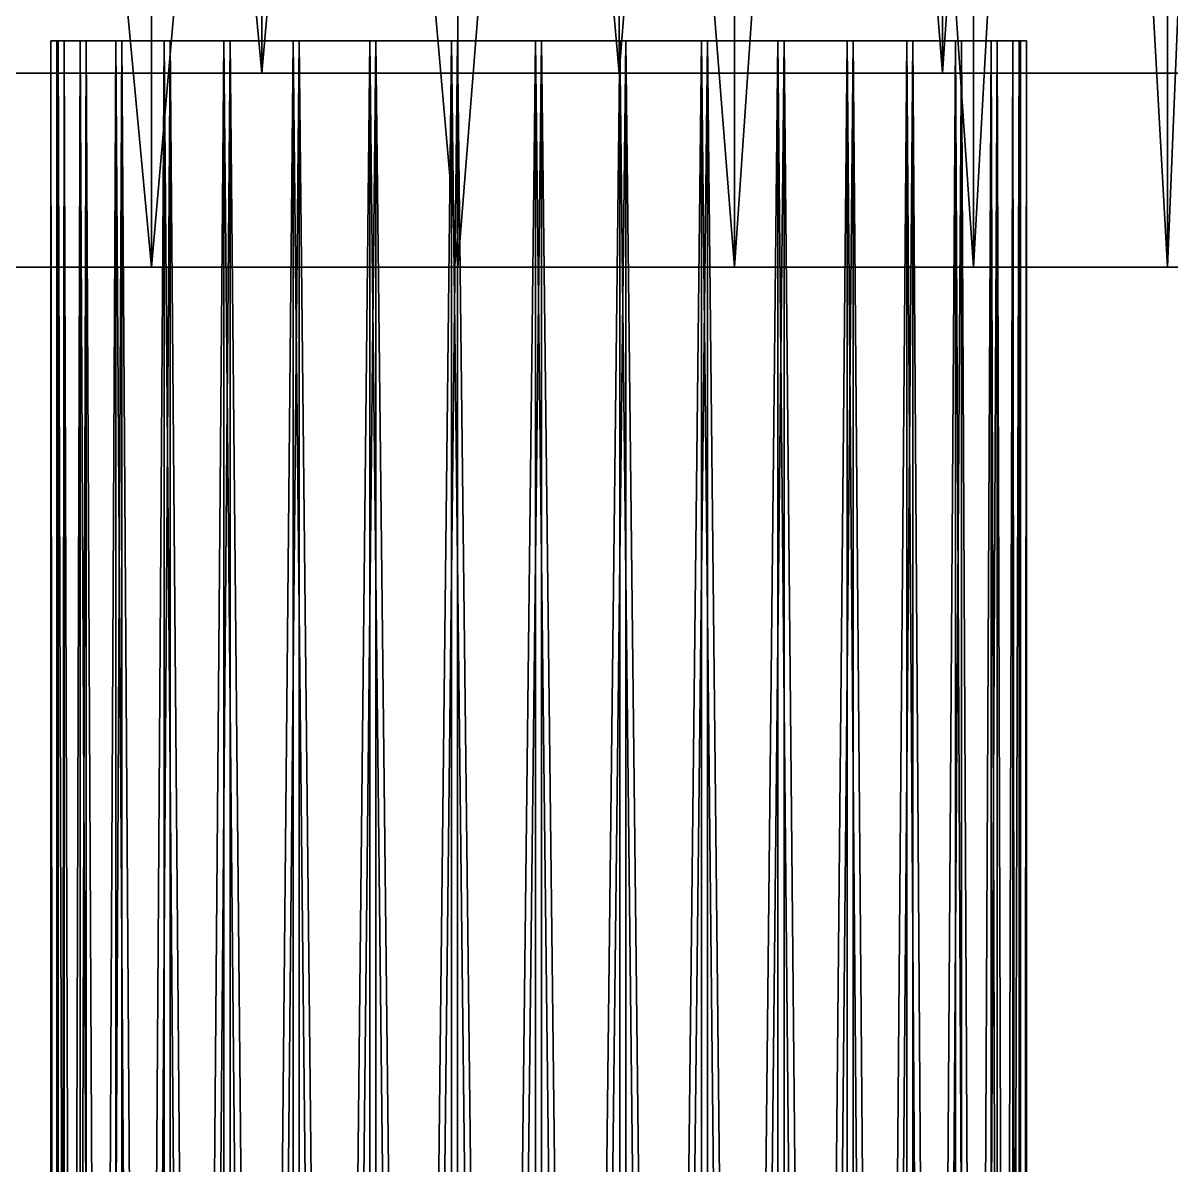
# Model space of a CAD drawing. Header units: metres. Extents: x -4.87 to 4.87, y -6.04 to 1.46.
# Drawn here: x 1.5655 to 1.9207, y -1.5978 to -1.2445 of the extents above; entities that cross this region are included whole.
import ezdxf

# ---------------------------------------------------------------- set-up
doc = ezdxf.new("R2010")
doc.units = ezdxf.units.M

msp = doc.modelspace()

# ---------------------------------------------------------------- linework, layer by layer
at = {"layer": 'Cylinder 1'}
for points in [[(1.63941, -1.26, 0.04222), (1.52155, 0, 0.01064), (1.52155, -1.26, 0.01064)], [(1.63941, -1.26, 0.04222), (1.63941, 0, 0.04222), (1.52155, 0, 0.01064)], [(1.52155, -1.26, 1.38937), (1.63941, 0, 1.35778), (1.63941, -1.26, 1.35778)], [(1.52155, -1.26, 1.38937), (1.52155, 0, 1.38937), (1.63941, 0, 1.35778)], [(1.75, -1.26, 0.09378), (1.63941, 0, 0.04222), (1.63941, -1.26, 0.04222)], [(1.75, -1.26, 0.09378), (1.75, 0, 0.09378), (1.63941, 0, 0.04222)], [(1.63941, -1.26, 1.35778), (1.75, 0, 1.30622), (1.75, -1.26, 1.30622)], [(1.63941, -1.26, 1.35778), (1.63941, 0, 1.35778), (1.75, 0, 1.30622)], [(1.84995, -1.26, 0.16377), (1.75, 0, 0.09378), (1.75, -1.26, 0.09378)], [(1.84995, -1.26, 0.16377), (1.84995, 0, 0.16377), (1.75, 0, 0.09378)], [(1.75, -1.26, 1.30622), (1.84995, 0, 1.23623), (1.84995, -1.26, 1.23623)], [(1.75, -1.26, 1.30622), (1.75, 0, 1.30622), (1.84995, 0, 1.23623)], [(1.93623, -1.26, 0.25005), (1.84995, 0, 0.16377), (1.84995, -1.26, 0.16377)], [(1.93623, -1.26, 0.25005), (1.93623, 0, 0.25005), (1.84995, 0, 0.16377)], [(1.84995, -1.26, 1.23623), (1.93623, 0, 1.14995), (1.93623, -1.26, 1.14995)], [(1.84995, -1.26, 1.23623), (1.84995, 0, 1.23623), (1.93623, 0, 1.14995)], [(1.4, -1.26, 0.7), (1.63941, -1.26, 0.04222), (1.52155, -1.26, 0.01064)], [(1.4, -1.26, 0.7), (1.63941, -1.26, 0.04222), (1.4, -1.26, 0.7)], [(1.4, -1.26, 0.7), (1.75, -1.26, 0.09378), (1.63941, -1.26, 0.04222)], [(1.4, -1.26, 0.7), (1.75, -1.26, 0.09378), (1.4, -1.26, 0.7)], [(1.4, -1.26, 0.7), (1.84995, -1.26, 0.16377), (1.75, -1.26, 0.09378)], [(1.4, -1.26, 0.7), (1.84995, -1.26, 0.16377), (1.4, -1.26, 0.7)], [(1.4, -1.26, 0.7), (1.93623, -1.26, 0.25005), (1.84995, -1.26, 0.16377)], [(1.4, -1.26, 0.7), (1.93623, -1.26, 0.25005), (1.4, -1.26, 0.7)], [(1.4, -1.26, 0.7), (2.00622, -1.26, 0.35), (1.93623, -1.26, 0.25005)], [(1.4, -1.26, 0.7), (2.00622, -1.26, 0.35), (1.4, -1.26, 0.7)], [(1.4, -1.26, 0.7), (2.05778, -1.26, 0.46059), (2.00622, -1.26, 0.35)], [(1.4, -1.26, 0.7), (2.05778, -1.26, 0.46059), (1.4, -1.26, 0.7)], [(1.4, -1.26, 0.7), (2.08936, -1.26, 0.57845), (2.05778, -1.26, 0.46059)], [(1.4, -1.26, 0.7), (2.08936, -1.26, 0.57845), (1.4, -1.26, 0.7)], [(1.4, -1.26, 0.7), (2.1, -1.26, 0.7), (2.08936, -1.26, 0.57845)], [(1.4, -1.26, 0.7), (2.1, -1.26, 0.7), (1.4, -1.26, 0.7)], [(1.4, -1.26, 0.7), (2.08936, -1.26, 0.82155), (2.1, -1.26, 0.7)], [(1.4, -1.26, 0.7), (2.08936, -1.26, 0.82155), (1.4, -1.26, 0.7)], [(1.4, -1.26, 0.7), (2.05778, -1.26, 0.93941), (2.08936, -1.26, 0.82155)], [(1.4, -1.26, 0.7), (2.05778, -1.26, 0.93941), (1.4, -1.26, 0.7)], [(1.4, -1.26, 0.7), (2.00622, -1.26, 1.05), (2.05778, -1.26, 0.93941)], [(1.4, -1.26, 0.7), (2.00622, -1.26, 1.05), (1.4, -1.26, 0.7)], [(1.4, -1.26, 0.7), (1.93623, -1.26, 1.14995), (2.00622, -1.26, 1.05)], [(1.4, -1.26, 0.7), (1.93623, -1.26, 1.14995), (1.4, -1.26, 0.7)], [(1.4, -1.26, 0.7), (1.84995, -1.26, 1.23623), (1.93623, -1.26, 1.14995)], [(1.4, -1.26, 0.7), (1.84995, -1.26, 1.23623), (1.4, -1.26, 0.7)], [(1.4, -1.26, 0.7), (1.75, -1.26, 1.30622), (1.84995, -1.26, 1.23623)], [(1.4, -1.26, 0.7), (1.75, -1.26, 1.30622), (1.4, -1.26, 0.7)], [(1.4, -1.26, 0.7), (1.63941, -1.26, 1.35778), (1.75, -1.26, 1.30622)], [(1.4, -1.26, 0.7), (1.63941, -1.26, 1.35778), (1.4, -1.26, 0.7)], [(1.4, -1.26, 0.7), (1.52155, -1.26, 1.38937), (1.63941, -1.26, 1.35778)], [(1.63941, -1.26, 0.04222), (1.52155, -1.26, 0.01064), (1.52155, -1.26, 0.01064)], [(1.63941, -1.26, 0.04222), (1.63941, -1.26, 0.04222), (1.52155, -1.26, 0.01064)], [(1.52155, -1.26, 1.38937), (1.63941, -1.26, 1.35778), (1.63941, -1.26, 1.35778)], [(1.52155, -1.26, 1.38937), (1.52155, -1.26, 1.38937), (1.63941, -1.26, 1.35778)], [(1.75, -1.26, 0.09378), (1.63941, -1.26, 0.04222), (1.63941, -1.26, 0.04222)], [(1.75, -1.26, 0.09378), (1.75, -1.26, 0.09378), (1.63941, -1.26, 0.04222)], [(1.63941, -1.26, 1.35778), (1.75, -1.26, 1.30622), (1.75, -1.26, 1.30622)], [(1.63941, -1.26, 1.35778), (1.63941, -1.26, 1.35778), (1.75, -1.26, 1.30622)], [(1.84995, -1.26, 0.16377), (1.75, -1.26, 0.09378), (1.75, -1.26, 0.09378)], [(1.84995, -1.26, 0.16377), (1.84995, -1.26, 0.16377), (1.75, -1.26, 0.09378)], [(1.75, -1.26, 1.30622), (1.84995, -1.26, 1.23623), (1.84995, -1.26, 1.23623)], [(1.75, -1.26, 1.30622), (1.75, -1.26, 1.30622), (1.84995, -1.26, 1.23623)], [(1.93623, -1.26, 0.25005), (1.84995, -1.26, 0.16377), (1.84995, -1.26, 0.16377)], [(1.93623, -1.26, 0.25005), (1.93623, -1.26, 0.25005), (1.84995, -1.26, 0.16377)], [(1.84995, -1.26, 1.23623), (1.93623, -1.26, 1.14995), (1.93623, -1.26, 1.14995)], [(1.84995, -1.26, 1.23623), (1.84995, -1.26, 1.23623), (1.93623, -1.26, 1.14995)]]:
    msp.add_3dface(points, dxfattribs=at)
at = {"layer": 'Cylinder 13'}
for points in [[(1.57409, -3.5, 0.8876), (1.57637, -1.25, 0.91364), (1.57637, -3.5, 0.91364)], [(1.57409, -3.5, 0.8876), (1.57409, -1.25, 0.8876), (1.57637, -1.25, 0.91364)], [(1.57409, -1.25, 0.8876), (1.57637, -1.25, 0.91364), (1.57637, -1.25, 0.91364)], [(1.57409, -1.25, 0.8876), (1.57409, -1.25, 0.8876), (1.57637, -1.25, 0.91364)], [(1.57409, -1.25, 0.8876), (1.72409, -1.25, 0.8876), (1.57637, -1.25, 0.91364)], [(1.57409, -1.25, 0.8876), (1.72409, -1.25, 0.8876), (1.72409, -1.25, 0.8876)], [(1.57637, -3.5, 0.86155), (1.57409, -1.25, 0.8876), (1.57409, -3.5, 0.8876)], [(1.57637, -3.5, 0.86155), (1.57637, -1.25, 0.86155), (1.57409, -1.25, 0.8876)], [(1.57637, -1.25, 0.86155), (1.57409, -1.25, 0.8876), (1.57409, -1.25, 0.8876)], [(1.57637, -1.25, 0.86155), (1.57637, -1.25, 0.86155), (1.57409, -1.25, 0.8876)], [(1.57637, -1.25, 0.86155), (1.72409, -1.25, 0.8876), (1.57409, -1.25, 0.8876)], [(1.57637, -3.5, 0.91364), (1.58313, -1.25, 0.9389), (1.58313, -3.5, 0.9389)], [(1.57637, -3.5, 0.91364), (1.57637, -1.25, 0.91364), (1.58313, -1.25, 0.9389)], [(1.57637, -1.25, 0.91364), (1.58313, -1.25, 0.9389), (1.58313, -1.25, 0.9389)], [(1.57637, -1.25, 0.91364), (1.57637, -1.25, 0.91364), (1.58313, -1.25, 0.9389)], [(1.57637, -1.25, 0.91364), (1.72409, -1.25, 0.8876), (1.58313, -1.25, 0.9389)], [(1.57637, -1.25, 0.91364), (1.72409, -1.25, 0.8876), (1.72409, -1.25, 0.8876)], [(1.57637, -1.25, 0.86155), (1.72409, -1.25, 0.8876), (1.72409, -1.25, 0.8876)], [(1.58313, -3.5, 0.83629), (1.57637, -1.25, 0.86155), (1.57637, -3.5, 0.86155)], [(1.58313, -3.5, 0.83629), (1.58313, -1.25, 0.83629), (1.57637, -1.25, 0.86155)], [(1.58313, -1.25, 0.83629), (1.57637, -1.25, 0.86155), (1.57637, -1.25, 0.86155)], [(1.58313, -1.25, 0.83629), (1.58313, -1.25, 0.83629), (1.57637, -1.25, 0.86155)], [(1.58313, -1.25, 0.83629), (1.72409, -1.25, 0.8876), (1.57637, -1.25, 0.86155)], [(1.58313, -3.5, 0.9389), (1.59418, -1.25, 0.9626), (1.59418, -3.5, 0.9626)], [(1.58313, -3.5, 0.9389), (1.58313, -1.25, 0.9389), (1.59418, -1.25, 0.9626)], [(1.58313, -1.25, 0.9389), (1.59418, -1.25, 0.9626), (1.59418, -1.25, 0.9626)], [(1.58313, -1.25, 0.9389), (1.58313, -1.25, 0.9389), (1.59418, -1.25, 0.9626)], [(1.58313, -1.25, 0.9389), (1.72409, -1.25, 0.8876), (1.59418, -1.25, 0.9626)], [(1.58313, -1.25, 0.9389), (1.72409, -1.25, 0.8876), (1.72409, -1.25, 0.8876)], [(1.58313, -1.25, 0.83629), (1.72409, -1.25, 0.8876), (1.72409, -1.25, 0.8876)], [(1.59418, -3.5, 0.8126), (1.58313, -1.25, 0.83629), (1.58313, -3.5, 0.83629)], [(1.59418, -3.5, 0.8126), (1.59418, -1.25, 0.8126), (1.58313, -1.25, 0.83629)], [(1.59418, -1.25, 0.8126), (1.58313, -1.25, 0.83629), (1.58313, -1.25, 0.83629)], [(1.59418, -1.25, 0.8126), (1.59418, -1.25, 0.8126), (1.58313, -1.25, 0.83629)], [(1.59418, -1.25, 0.8126), (1.72409, -1.25, 0.8876), (1.58313, -1.25, 0.83629)], [(1.59418, -3.5, 0.9626), (1.60918, -1.25, 0.98401), (1.60918, -3.5, 0.98401)], [(1.59418, -3.5, 0.9626), (1.59418, -1.25, 0.9626), (1.60918, -1.25, 0.98401)], [(1.59418, -1.25, 0.9626), (1.60918, -1.25, 0.98401), (1.60918, -1.25, 0.98401)], [(1.59418, -1.25, 0.9626), (1.59418, -1.25, 0.9626), (1.60918, -1.25, 0.98401)], [(1.59418, -1.25, 0.9626), (1.72409, -1.25, 0.8876), (1.60918, -1.25, 0.98401)], [(1.59418, -1.25, 0.9626), (1.72409, -1.25, 0.8876), (1.72409, -1.25, 0.8876)], [(1.59418, -1.25, 0.8126), (1.72409, -1.25, 0.8876), (1.72409, -1.25, 0.8876)], [(1.60918, -3.5, 0.79118), (1.59418, -1.25, 0.8126), (1.59418, -3.5, 0.8126)], [(1.60918, -3.5, 0.79118), (1.60918, -1.25, 0.79118), (1.59418, -1.25, 0.8126)], [(1.60918, -1.25, 0.79118), (1.59418, -1.25, 0.8126), (1.59418, -1.25, 0.8126)], [(1.60918, -1.25, 0.79118), (1.60918, -1.25, 0.79118), (1.59418, -1.25, 0.8126)], [(1.60918, -1.25, 0.79118), (1.72409, -1.25, 0.8876), (1.59418, -1.25, 0.8126)], [(1.60918, -3.5, 0.98401), (1.62767, -1.25, 1.0025), (1.62767, -3.5, 1.0025)], [(1.60918, -3.5, 0.98401), (1.60918, -1.25, 0.98401), (1.62767, -1.25, 1.0025)], [(1.60918, -1.25, 0.98401), (1.62767, -1.25, 1.0025), (1.62767, -1.25, 1.0025)], [(1.60918, -1.25, 0.98401), (1.60918, -1.25, 0.98401), (1.62767, -1.25, 1.0025)], [(1.60918, -1.25, 0.98401), (1.72409, -1.25, 0.8876), (1.62767, -1.25, 1.0025)], [(1.60918, -1.25, 0.98401), (1.72409, -1.25, 0.8876), (1.72409, -1.25, 0.8876)], [(1.60918, -1.25, 0.79118), (1.72409, -1.25, 0.8876), (1.72409, -1.25, 0.8876)], [(1.62767, -3.5, 0.77269), (1.60918, -1.25, 0.79118), (1.60918, -3.5, 0.79118)], [(1.62767, -3.5, 0.77269), (1.62767, -1.25, 0.77269), (1.60918, -1.25, 0.79118)], [(1.62767, -1.25, 0.77269), (1.60918, -1.25, 0.79118), (1.60918, -1.25, 0.79118)], [(1.62767, -1.25, 0.77269), (1.62767, -1.25, 0.77269), (1.60918, -1.25, 0.79118)], [(1.62767, -1.25, 0.77269), (1.72409, -1.25, 0.8876), (1.60918, -1.25, 0.79118)], [(1.62767, -3.5, 1.0025), (1.64909, -1.25, 1.0175), (1.64909, -3.5, 1.0175)], [(1.62767, -3.5, 1.0025), (1.62767, -1.25, 1.0025), (1.64909, -1.25, 1.0175)], [(1.62767, -1.25, 1.0025), (1.64909, -1.25, 1.0175), (1.64909, -1.25, 1.0175)], [(1.62767, -1.25, 1.0025), (1.62767, -1.25, 1.0025), (1.64909, -1.25, 1.0175)], [(1.62767, -1.25, 1.0025), (1.72409, -1.25, 0.8876), (1.64909, -1.25, 1.0175)], [(1.62767, -1.25, 1.0025), (1.72409, -1.25, 0.8876), (1.72409, -1.25, 0.8876)], [(1.62767, -1.25, 0.77269), (1.72409, -1.25, 0.8876), (1.72409, -1.25, 0.8876)], [(1.64909, -3.5, 0.75769), (1.62767, -1.25, 0.77269), (1.62767, -3.5, 0.77269)], [(1.64909, -3.5, 0.75769), (1.64909, -1.25, 0.75769), (1.62767, -1.25, 0.77269)], [(1.64909, -1.25, 0.75769), (1.62767, -1.25, 0.77269), (1.62767, -1.25, 0.77269)], [(1.64909, -1.25, 0.75769), (1.64909, -1.25, 0.75769), (1.62767, -1.25, 0.77269)], [(1.64909, -1.25, 0.75769), (1.72409, -1.25, 0.8876), (1.62767, -1.25, 0.77269)], [(1.64909, -3.5, 1.0175), (1.67278, -1.25, 1.02855), (1.67279, -3.5, 1.02855)], [(1.64909, -3.5, 1.0175), (1.64909, -1.25, 1.0175), (1.67278, -1.25, 1.02855)], [(1.64909, -1.25, 1.0175), (1.67278, -1.25, 1.02855), (1.67278, -1.25, 1.02855)], [(1.64909, -1.25, 1.0175), (1.64909, -1.25, 1.0175), (1.67278, -1.25, 1.02855)], [(1.64909, -1.25, 1.0175), (1.72409, -1.25, 0.8876), (1.67278, -1.25, 1.02855)], [(1.64909, -1.25, 1.0175), (1.72409, -1.25, 0.8876), (1.72409, -1.25, 0.8876)], [(1.64909, -1.25, 0.75769), (1.72409, -1.25, 0.8876), (1.72409, -1.25, 0.8876)], [(1.67279, -3.5, 0.74664), (1.64909, -1.25, 0.75769), (1.64909, -3.5, 0.75769)], [(1.67279, -3.5, 0.74664), (1.67278, -1.25, 0.74664), (1.64909, -1.25, 0.75769)], [(1.67278, -1.25, 0.74664), (1.64909, -1.25, 0.75769), (1.64909, -1.25, 0.75769)], [(1.67278, -1.25, 0.74664), (1.67278, -1.25, 0.74664), (1.64909, -1.25, 0.75769)], [(1.67278, -1.25, 0.74664), (1.72409, -1.25, 0.8876), (1.64909, -1.25, 0.75769)], [(1.67279, -3.5, 1.02855), (1.67278, -1.25, 1.02855), (1.69804, -1.25, 1.03532)], [(1.67278, -1.25, 1.02855), (1.69804, -1.25, 1.03532), (1.69804, -1.25, 1.03532)], [(1.67278, -1.25, 1.02855), (1.67278, -1.25, 1.02855), (1.69804, -1.25, 1.03532)], [(1.67278, -1.25, 1.02855), (1.72409, -1.25, 0.8876), (1.69804, -1.25, 1.03532)], [(1.67278, -1.25, 1.02855), (1.72409, -1.25, 0.8876), (1.72409, -1.25, 0.8876)], [(1.67278, -1.25, 0.74664), (1.72409, -1.25, 0.8876), (1.72409, -1.25, 0.8876)], [(1.69804, -3.5, 0.73987), (1.67278, -1.25, 0.74664), (1.67279, -3.5, 0.74664)], [(1.69804, -3.5, 0.73987), (1.69804, -1.25, 0.73987), (1.67278, -1.25, 0.74664)], [(1.69804, -1.25, 0.73987), (1.67278, -1.25, 0.74664), (1.67278, -1.25, 0.74664)], [(1.69804, -1.25, 0.73987), (1.69804, -1.25, 0.73987), (1.67278, -1.25, 0.74664)], [(1.69804, -1.25, 0.73987), (1.72409, -1.25, 0.8876), (1.67278, -1.25, 0.74664)], [(1.67279, -3.5, 1.02855), (1.69804, -1.25, 1.03532), (1.69804, -3.5, 1.03532)], [(1.69804, -3.5, 1.03532), (1.72409, -1.25, 1.0376), (1.72409, -3.5, 1.0376)], [(1.69804, -3.5, 1.03532), (1.69804, -1.25, 1.03532), (1.72409, -1.25, 1.0376)], [(1.69804, -1.25, 1.03532), (1.72409, -1.25, 1.0376), (1.72409, -1.25, 1.0376)], [(1.69804, -1.25, 1.03532), (1.69804, -1.25, 1.03532), (1.72409, -1.25, 1.0376)], [(1.69804, -1.25, 1.03532), (1.72409, -1.25, 0.8876), (1.72409, -1.25, 1.0376)], [(1.69804, -1.25, 1.03532), (1.72409, -1.25, 0.8876), (1.72409, -1.25, 0.8876)], [(1.69804, -1.25, 0.73987), (1.72409, -1.25, 0.8876), (1.72409, -1.25, 0.8876)], [(1.72409, -3.5, 0.7376), (1.69804, -1.25, 0.73987), (1.69804, -3.5, 0.73987)], [(1.72409, -3.5, 0.7376), (1.72409, -1.25, 0.7376), (1.69804, -1.25, 0.73987)], [(1.72409, -1.25, 0.7376), (1.69804, -1.25, 0.73987), (1.69804, -1.25, 0.73987)], [(1.72409, -1.25, 0.7376), (1.72409, -1.25, 0.7376), (1.69804, -1.25, 0.73987)], [(1.72409, -1.25, 0.7376), (1.72409, -1.25, 0.8876), (1.69804, -1.25, 0.73987)], [(1.72409, -1.25, 0.7376), (1.72409, -1.25, 0.8876), (1.72409, -1.25, 0.8876)], [(1.75014, -3.5, 0.73987), (1.72409, -1.25, 0.7376), (1.72409, -3.5, 0.7376)], [(1.75014, -3.5, 0.73987), (1.75013, -1.25, 0.73987), (1.72409, -1.25, 0.7376)], [(1.75013, -1.25, 0.73987), (1.72409, -1.25, 0.7376), (1.72409, -1.25, 0.7376)], [(1.75013, -1.25, 0.73987), (1.75013, -1.25, 0.73987), (1.72409, -1.25, 0.7376)], [(1.75013, -1.25, 0.73987), (1.72409, -1.25, 0.8876), (1.72409, -1.25, 0.7376)], [(1.75013, -1.25, 0.73987), (1.72409, -1.25, 0.8876), (1.72409, -1.25, 0.8876)], [(1.77539, -1.25, 0.74664), (1.72409, -1.25, 0.8876), (1.75013, -1.25, 0.73987)], [(1.77539, -1.25, 0.74664), (1.72409, -1.25, 0.8876), (1.72409, -1.25, 0.8876)], [(1.79909, -1.25, 0.75769), (1.72409, -1.25, 0.8876), (1.77539, -1.25, 0.74664)], [(1.79909, -1.25, 0.75769), (1.72409, -1.25, 0.8876), (1.72409, -1.25, 0.8876)], [(1.82051, -1.25, 0.77269), (1.72409, -1.25, 0.8876), (1.79909, -1.25, 0.75769)], [(1.82051, -1.25, 0.77269), (1.72409, -1.25, 0.8876), (1.72409, -1.25, 0.8876)], [(1.83899, -1.25, 0.79118), (1.72409, -1.25, 0.8876), (1.82051, -1.25, 0.77269)], [(1.83899, -1.25, 0.79118), (1.72409, -1.25, 0.8876), (1.72409, -1.25, 0.8876)], [(1.85399, -1.25, 0.8126), (1.72409, -1.25, 0.8876), (1.83899, -1.25, 0.79118)], [(1.85399, -1.25, 0.8126), (1.72409, -1.25, 0.8876), (1.72409, -1.25, 0.8876)], [(1.86504, -1.25, 0.83629), (1.72409, -1.25, 0.8876), (1.85399, -1.25, 0.8126)], [(1.86504, -1.25, 0.83629), (1.72409, -1.25, 0.8876), (1.72409, -1.25, 0.8876)], [(1.87181, -1.25, 0.86155), (1.72409, -1.25, 0.8876), (1.86504, -1.25, 0.83629)], [(1.87181, -1.25, 0.86155), (1.72409, -1.25, 0.8876), (1.72409, -1.25, 0.8876)], [(1.87409, -1.25, 0.8876), (1.72409, -1.25, 0.8876), (1.87181, -1.25, 0.86155)], [(1.87409, -1.25, 0.8876), (1.72409, -1.25, 0.8876), (1.72409, -1.25, 0.8876)], [(1.87181, -1.25, 0.91364), (1.72409, -1.25, 0.8876), (1.87409, -1.25, 0.8876)], [(1.87181, -1.25, 0.91364), (1.72409, -1.25, 0.8876), (1.72409, -1.25, 0.8876)], [(1.86504, -1.25, 0.9389), (1.72409, -1.25, 0.8876), (1.87181, -1.25, 0.91364)], [(1.86504, -1.25, 0.9389), (1.72409, -1.25, 0.8876), (1.72409, -1.25, 0.8876)], [(1.85399, -1.25, 0.9626), (1.72409, -1.25, 0.8876), (1.86504, -1.25, 0.9389)], [(1.85399, -1.25, 0.9626), (1.72409, -1.25, 0.8876), (1.72409, -1.25, 0.8876)], [(1.83899, -1.25, 0.98401), (1.72409, -1.25, 0.8876), (1.85399, -1.25, 0.9626)], [(1.83899, -1.25, 0.98401), (1.72409, -1.25, 0.8876), (1.72409, -1.25, 0.8876)], [(1.82051, -1.25, 1.0025), (1.72409, -1.25, 0.8876), (1.83899, -1.25, 0.98401)], [(1.82051, -1.25, 1.0025), (1.72409, -1.25, 0.8876), (1.72409, -1.25, 0.8876)], [(1.79909, -1.25, 1.0175), (1.72409, -1.25, 0.8876), (1.82051, -1.25, 1.0025)], [(1.79909, -1.25, 1.0175), (1.72409, -1.25, 0.8876), (1.72409, -1.25, 0.8876)], [(1.77539, -1.25, 1.02855), (1.72409, -1.25, 0.8876), (1.79909, -1.25, 1.0175)], [(1.77539, -1.25, 1.02855), (1.72409, -1.25, 0.8876), (1.72409, -1.25, 0.8876)], [(1.75013, -1.25, 1.03532), (1.72409, -1.25, 0.8876), (1.77539, -1.25, 1.02855)], [(1.75013, -1.25, 1.03532), (1.72409, -1.25, 0.8876), (1.72409, -1.25, 0.8876)], [(1.72409, -3.5, 1.0376), (1.75013, -1.25, 1.03532), (1.75014, -3.5, 1.03532)], [(1.72409, -3.5, 1.0376), (1.72409, -1.25, 1.0376), (1.75013, -1.25, 1.03532)], [(1.72409, -1.25, 1.0376), (1.75013, -1.25, 1.03532), (1.75013, -1.25, 1.03532)], [(1.72409, -1.25, 1.0376), (1.72409, -1.25, 1.0376), (1.75013, -1.25, 1.03532)], [(1.72409, -1.25, 1.0376), (1.72409, -1.25, 0.8876), (1.75013, -1.25, 1.03532)], [(1.72409, -1.25, 1.0376), (1.72409, -1.25, 0.8876), (1.72409, -1.25, 0.8876)], [(1.77539, -3.5, 0.74664), (1.75013, -1.25, 0.73987), (1.75014, -3.5, 0.73987)], [(1.77539, -3.5, 0.74664), (1.77539, -1.25, 0.74664), (1.75013, -1.25, 0.73987)], [(1.77539, -1.25, 0.74664), (1.75013, -1.25, 0.73987), (1.75013, -1.25, 0.73987)], [(1.77539, -1.25, 0.74664), (1.77539, -1.25, 0.74664), (1.75013, -1.25, 0.73987)], [(1.75014, -3.5, 1.03532), (1.75013, -1.25, 1.03532), (1.77539, -1.25, 1.02855)], [(1.75013, -1.25, 1.03532), (1.77539, -1.25, 1.02855), (1.77539, -1.25, 1.02855)], [(1.75013, -1.25, 1.03532), (1.75013, -1.25, 1.03532), (1.77539, -1.25, 1.02855)], [(1.75014, -3.5, 1.03532), (1.77539, -1.25, 1.02855), (1.77539, -3.5, 1.02855)], [(1.79909, -3.5, 0.75769), (1.77539, -1.25, 0.74664), (1.77539, -3.5, 0.74664)], [(1.79909, -3.5, 0.75769), (1.79909, -1.25, 0.75769), (1.77539, -1.25, 0.74664)], [(1.79909, -1.25, 0.75769), (1.77539, -1.25, 0.74664), (1.77539, -1.25, 0.74664)], [(1.79909, -1.25, 0.75769), (1.79909, -1.25, 0.75769), (1.77539, -1.25, 0.74664)], [(1.77539, -3.5, 1.02855), (1.79909, -1.25, 1.0175), (1.79909, -3.5, 1.0175)], [(1.77539, -3.5, 1.02855), (1.77539, -1.25, 1.02855), (1.79909, -1.25, 1.0175)], [(1.77539, -1.25, 1.02855), (1.79909, -1.25, 1.0175), (1.79909, -1.25, 1.0175)], [(1.77539, -1.25, 1.02855), (1.77539, -1.25, 1.02855), (1.79909, -1.25, 1.0175)], [(1.82051, -3.5, 0.77269), (1.79909, -1.25, 0.75769), (1.79909, -3.5, 0.75769)], [(1.82051, -3.5, 0.77269), (1.82051, -1.25, 0.77269), (1.79909, -1.25, 0.75769)], [(1.82051, -1.25, 0.77269), (1.79909, -1.25, 0.75769), (1.79909, -1.25, 0.75769)], [(1.82051, -1.25, 0.77269), (1.82051, -1.25, 0.77269), (1.79909, -1.25, 0.75769)], [(1.79909, -3.5, 1.0175), (1.82051, -1.25, 1.0025), (1.82051, -3.5, 1.0025)], [(1.79909, -3.5, 1.0175), (1.79909, -1.25, 1.0175), (1.82051, -1.25, 1.0025)], [(1.79909, -1.25, 1.0175), (1.82051, -1.25, 1.0025), (1.82051, -1.25, 1.0025)], [(1.79909, -1.25, 1.0175), (1.79909, -1.25, 1.0175), (1.82051, -1.25, 1.0025)], [(1.83899, -3.5, 0.79118), (1.82051, -1.25, 0.77269), (1.82051, -3.5, 0.77269)], [(1.83899, -3.5, 0.79118), (1.83899, -1.25, 0.79118), (1.82051, -1.25, 0.77269)], [(1.83899, -1.25, 0.79118), (1.82051, -1.25, 0.77269), (1.82051, -1.25, 0.77269)], [(1.83899, -1.25, 0.79118), (1.83899, -1.25, 0.79118), (1.82051, -1.25, 0.77269)], [(1.82051, -3.5, 1.0025), (1.83899, -1.25, 0.98401), (1.83899, -3.5, 0.98401)], [(1.82051, -3.5, 1.0025), (1.82051, -1.25, 1.0025), (1.83899, -1.25, 0.98401)], [(1.82051, -1.25, 1.0025), (1.83899, -1.25, 0.98401), (1.83899, -1.25, 0.98401)], [(1.82051, -1.25, 1.0025), (1.82051, -1.25, 1.0025), (1.83899, -1.25, 0.98401)], [(1.85399, -3.5, 0.8126), (1.83899, -1.25, 0.79118), (1.83899, -3.5, 0.79118)], [(1.85399, -3.5, 0.8126), (1.85399, -1.25, 0.8126), (1.83899, -1.25, 0.79118)], [(1.85399, -1.25, 0.8126), (1.83899, -1.25, 0.79118), (1.83899, -1.25, 0.79118)], [(1.85399, -1.25, 0.8126), (1.85399, -1.25, 0.8126), (1.83899, -1.25, 0.79118)], [(1.83899, -3.5, 0.98401), (1.85399, -1.25, 0.9626), (1.85399, -3.5, 0.9626)], [(1.83899, -3.5, 0.98401), (1.83899, -1.25, 0.98401), (1.85399, -1.25, 0.9626)], [(1.83899, -1.25, 0.98401), (1.85399, -1.25, 0.9626), (1.85399, -1.25, 0.9626)], [(1.83899, -1.25, 0.98401), (1.83899, -1.25, 0.98401), (1.85399, -1.25, 0.9626)], [(1.86504, -3.5, 0.83629), (1.85399, -1.25, 0.8126), (1.85399, -3.5, 0.8126)], [(1.86504, -3.5, 0.83629), (1.86504, -1.25, 0.83629), (1.85399, -1.25, 0.8126)], [(1.86504, -1.25, 0.83629), (1.85399, -1.25, 0.8126), (1.85399, -1.25, 0.8126)], [(1.86504, -1.25, 0.83629), (1.86504, -1.25, 0.83629), (1.85399, -1.25, 0.8126)], [(1.85399, -3.5, 0.9626), (1.86504, -1.25, 0.9389), (1.86504, -3.5, 0.9389)], [(1.85399, -3.5, 0.9626), (1.85399, -1.25, 0.9626), (1.86504, -1.25, 0.9389)], [(1.85399, -1.25, 0.9626), (1.86504, -1.25, 0.9389), (1.86504, -1.25, 0.9389)], [(1.85399, -1.25, 0.9626), (1.85399, -1.25, 0.9626), (1.86504, -1.25, 0.9389)], [(1.87181, -3.5, 0.86155), (1.86504, -1.25, 0.83629), (1.86504, -3.5, 0.83629)], [(1.87181, -3.5, 0.86155), (1.87181, -1.25, 0.86155), (1.86504, -1.25, 0.83629)], [(1.87181, -1.25, 0.86155), (1.86504, -1.25, 0.83629), (1.86504, -1.25, 0.83629)], [(1.87181, -1.25, 0.86155), (1.87181, -1.25, 0.86155), (1.86504, -1.25, 0.83629)], [(1.86504, -3.5, 0.9389), (1.87181, -1.25, 0.91364), (1.87181, -3.5, 0.91364)], [(1.86504, -3.5, 0.9389), (1.86504, -1.25, 0.9389), (1.87181, -1.25, 0.91364)], [(1.86504, -1.25, 0.9389), (1.87181, -1.25, 0.91364), (1.87181, -1.25, 0.91364)], [(1.86504, -1.25, 0.9389), (1.86504, -1.25, 0.9389), (1.87181, -1.25, 0.91364)], [(1.87409, -3.5, 0.8876), (1.87181, -1.25, 0.86155), (1.87181, -3.5, 0.86155)], [(1.87409, -3.5, 0.8876), (1.87409, -1.25, 0.8876), (1.87181, -1.25, 0.86155)], [(1.87409, -1.25, 0.8876), (1.87181, -1.25, 0.86155), (1.87181, -1.25, 0.86155)], [(1.87409, -1.25, 0.8876), (1.87409, -1.25, 0.8876), (1.87181, -1.25, 0.86155)], [(1.87181, -3.5, 0.91364), (1.87409, -1.25, 0.8876), (1.87409, -3.5, 0.8876)], [(1.87181, -3.5, 0.91364), (1.87181, -1.25, 0.91364), (1.87409, -1.25, 0.8876)], [(1.87181, -1.25, 0.91364), (1.87409, -1.25, 0.8876), (1.87409, -1.25, 0.8876)], [(1.87181, -1.25, 0.91364), (1.87181, -1.25, 0.91364), (1.87409, -1.25, 0.8876)]]:
    msp.add_3dface(points, dxfattribs=at)
at = {"layer": 'Cylinder 14'}
for points in [[(1.57597, -3.5, 0.50881), (1.57596, -1.25, 0.50881), (1.57824, -1.25, 0.53485)], [(1.57596, -1.25, 0.50881), (1.57824, -1.25, 0.53485), (1.57824, -1.25, 0.53485)], [(1.57596, -1.25, 0.50881), (1.57596, -1.25, 0.50881), (1.57824, -1.25, 0.53485)], [(1.57596, -1.25, 0.50881), (1.72596, -1.25, 0.50881), (1.57824, -1.25, 0.53485)], [(1.57596, -1.25, 0.50881), (1.72596, -1.25, 0.50881), (1.72596, -1.25, 0.50881)], [(1.57824, -3.5, 0.48276), (1.57596, -1.25, 0.50881), (1.57597, -3.5, 0.50881)], [(1.57824, -3.5, 0.48276), (1.57824, -1.25, 0.48276), (1.57596, -1.25, 0.50881)], [(1.57824, -1.25, 0.48276), (1.57596, -1.25, 0.50881), (1.57596, -1.25, 0.50881)], [(1.57824, -1.25, 0.48276), (1.57824, -1.25, 0.48276), (1.57596, -1.25, 0.50881)], [(1.57824, -1.25, 0.48276), (1.72596, -1.25, 0.50881), (1.57596, -1.25, 0.50881)], [(1.57597, -3.5, 0.50881), (1.57824, -1.25, 0.53485), (1.57824, -3.5, 0.53485)], [(1.57824, -3.5, 0.53485), (1.58501, -1.25, 0.56011), (1.58501, -3.5, 0.56011)], [(1.57824, -3.5, 0.53485), (1.57824, -1.25, 0.53485), (1.58501, -1.25, 0.56011)], [(1.57824, -1.25, 0.53485), (1.58501, -1.25, 0.56011), (1.58501, -1.25, 0.56011)], [(1.57824, -1.25, 0.53485), (1.57824, -1.25, 0.53485), (1.58501, -1.25, 0.56011)], [(1.57824, -1.25, 0.53485), (1.72596, -1.25, 0.50881), (1.58501, -1.25, 0.56011)], [(1.57824, -1.25, 0.53485), (1.72596, -1.25, 0.50881), (1.72596, -1.25, 0.50881)], [(1.57824, -1.25, 0.48276), (1.72596, -1.25, 0.50881), (1.72596, -1.25, 0.50881)], [(1.58501, -3.5, 0.4575), (1.57824, -1.25, 0.48276), (1.57824, -3.5, 0.48276)], [(1.58501, -3.5, 0.4575), (1.58501, -1.25, 0.4575), (1.57824, -1.25, 0.48276)], [(1.58501, -1.25, 0.4575), (1.57824, -1.25, 0.48276), (1.57824, -1.25, 0.48276)], [(1.58501, -1.25, 0.4575), (1.58501, -1.25, 0.4575), (1.57824, -1.25, 0.48276)], [(1.58501, -1.25, 0.4575), (1.72596, -1.25, 0.50881), (1.57824, -1.25, 0.48276)], [(1.58501, -3.5, 0.56011), (1.59606, -1.25, 0.58381), (1.59606, -3.5, 0.58381)], [(1.58501, -3.5, 0.56011), (1.58501, -1.25, 0.56011), (1.59606, -1.25, 0.58381)], [(1.58501, -1.25, 0.56011), (1.59606, -1.25, 0.58381), (1.59606, -1.25, 0.58381)], [(1.58501, -1.25, 0.56011), (1.58501, -1.25, 0.56011), (1.59606, -1.25, 0.58381)], [(1.58501, -1.25, 0.56011), (1.72596, -1.25, 0.50881), (1.59606, -1.25, 0.58381)], [(1.58501, -1.25, 0.56011), (1.72596, -1.25, 0.50881), (1.72596, -1.25, 0.50881)], [(1.58501, -1.25, 0.4575), (1.72596, -1.25, 0.50881), (1.72596, -1.25, 0.50881)], [(1.59606, -3.5, 0.43381), (1.58501, -1.25, 0.4575), (1.58501, -3.5, 0.4575)], [(1.59606, -3.5, 0.43381), (1.59606, -1.25, 0.43381), (1.58501, -1.25, 0.4575)], [(1.59606, -1.25, 0.43381), (1.58501, -1.25, 0.4575), (1.58501, -1.25, 0.4575)], [(1.59606, -1.25, 0.43381), (1.59606, -1.25, 0.43381), (1.58501, -1.25, 0.4575)], [(1.59606, -1.25, 0.43381), (1.72596, -1.25, 0.50881), (1.58501, -1.25, 0.4575)], [(1.59606, -3.5, 0.58381), (1.61106, -1.25, 0.60522), (1.61106, -3.5, 0.60522)], [(1.59606, -3.5, 0.58381), (1.59606, -1.25, 0.58381), (1.61106, -1.25, 0.60522)], [(1.59606, -1.25, 0.58381), (1.61106, -1.25, 0.60522), (1.61106, -1.25, 0.60522)], [(1.59606, -1.25, 0.58381), (1.59606, -1.25, 0.58381), (1.61106, -1.25, 0.60522)], [(1.59606, -1.25, 0.58381), (1.72596, -1.25, 0.50881), (1.61106, -1.25, 0.60522)], [(1.59606, -1.25, 0.58381), (1.72596, -1.25, 0.50881), (1.72596, -1.25, 0.50881)], [(1.59606, -1.25, 0.43381), (1.72596, -1.25, 0.50881), (1.72596, -1.25, 0.50881)], [(1.61106, -3.5, 0.41239), (1.59606, -1.25, 0.43381), (1.59606, -3.5, 0.43381)], [(1.61106, -3.5, 0.41239), (1.61106, -1.25, 0.41239), (1.59606, -1.25, 0.43381)], [(1.61106, -1.25, 0.41239), (1.59606, -1.25, 0.43381), (1.59606, -1.25, 0.43381)], [(1.61106, -1.25, 0.41239), (1.61106, -1.25, 0.41239), (1.59606, -1.25, 0.43381)], [(1.61106, -1.25, 0.41239), (1.72596, -1.25, 0.50881), (1.59606, -1.25, 0.43381)], [(1.61106, -3.5, 0.60522), (1.62955, -1.25, 0.62371), (1.62955, -3.5, 0.62371)], [(1.61106, -3.5, 0.60522), (1.61106, -1.25, 0.60522), (1.62955, -1.25, 0.62371)], [(1.61106, -1.25, 0.60522), (1.62955, -1.25, 0.62371), (1.62955, -1.25, 0.62371)], [(1.61106, -1.25, 0.60522), (1.61106, -1.25, 0.60522), (1.62955, -1.25, 0.62371)], [(1.61106, -1.25, 0.60522), (1.72596, -1.25, 0.50881), (1.62955, -1.25, 0.62371)], [(1.61106, -1.25, 0.60522), (1.72596, -1.25, 0.50881), (1.72596, -1.25, 0.50881)], [(1.61106, -1.25, 0.41239), (1.72596, -1.25, 0.50881), (1.72596, -1.25, 0.50881)], [(1.62955, -3.5, 0.3939), (1.61106, -1.25, 0.41239), (1.61106, -3.5, 0.41239)], [(1.62955, -3.5, 0.3939), (1.62955, -1.25, 0.3939), (1.61106, -1.25, 0.41239)], [(1.62955, -1.25, 0.3939), (1.61106, -1.25, 0.41239), (1.61106, -1.25, 0.41239)], [(1.62955, -1.25, 0.3939), (1.62955, -1.25, 0.3939), (1.61106, -1.25, 0.41239)], [(1.62955, -1.25, 0.3939), (1.72596, -1.25, 0.50881), (1.61106, -1.25, 0.41239)], [(1.62955, -3.5, 0.62371), (1.65096, -1.25, 0.63871), (1.65097, -3.5, 0.63871)], [(1.62955, -3.5, 0.62371), (1.62955, -1.25, 0.62371), (1.65096, -1.25, 0.63871)], [(1.62955, -1.25, 0.62371), (1.65096, -1.25, 0.63871), (1.65096, -1.25, 0.63871)], [(1.62955, -1.25, 0.62371), (1.62955, -1.25, 0.62371), (1.65096, -1.25, 0.63871)], [(1.62955, -1.25, 0.62371), (1.72596, -1.25, 0.50881), (1.65096, -1.25, 0.63871)], [(1.62955, -1.25, 0.62371), (1.72596, -1.25, 0.50881), (1.72596, -1.25, 0.50881)], [(1.62955, -1.25, 0.3939), (1.72596, -1.25, 0.50881), (1.72596, -1.25, 0.50881)], [(1.65097, -3.5, 0.3789), (1.62955, -1.25, 0.3939), (1.62955, -3.5, 0.3939)], [(1.65097, -3.5, 0.3789), (1.65096, -1.25, 0.3789), (1.62955, -1.25, 0.3939)], [(1.65096, -1.25, 0.3789), (1.62955, -1.25, 0.3939), (1.62955, -1.25, 0.3939)], [(1.65096, -1.25, 0.3789), (1.65096, -1.25, 0.3789), (1.62955, -1.25, 0.3939)], [(1.65096, -1.25, 0.3789), (1.72596, -1.25, 0.50881), (1.62955, -1.25, 0.3939)], [(1.65097, -3.5, 0.63871), (1.65096, -1.25, 0.63871), (1.67466, -1.25, 0.64976)], [(1.65096, -1.25, 0.63871), (1.67466, -1.25, 0.64976), (1.67466, -1.25, 0.64976)], [(1.65096, -1.25, 0.63871), (1.65096, -1.25, 0.63871), (1.67466, -1.25, 0.64976)], [(1.65096, -1.25, 0.63871), (1.72596, -1.25, 0.50881), (1.67466, -1.25, 0.64976)], [(1.65096, -1.25, 0.63871), (1.72596, -1.25, 0.50881), (1.72596, -1.25, 0.50881)], [(1.65096, -1.25, 0.3789), (1.72596, -1.25, 0.50881), (1.72596, -1.25, 0.50881)], [(1.67466, -3.5, 0.36785), (1.65096, -1.25, 0.3789), (1.65097, -3.5, 0.3789)], [(1.67466, -3.5, 0.36785), (1.67466, -1.25, 0.36785), (1.65096, -1.25, 0.3789)], [(1.67466, -1.25, 0.36785), (1.65096, -1.25, 0.3789), (1.65096, -1.25, 0.3789)], [(1.67466, -1.25, 0.36785), (1.67466, -1.25, 0.36785), (1.65096, -1.25, 0.3789)], [(1.67466, -1.25, 0.36785), (1.72596, -1.25, 0.50881), (1.65096, -1.25, 0.3789)], [(1.65097, -3.5, 0.63871), (1.67466, -1.25, 0.64976), (1.67466, -3.5, 0.64976)], [(1.67466, -3.5, 0.64976), (1.69992, -1.25, 0.65653), (1.69992, -3.5, 0.65653)], [(1.67466, -3.5, 0.64976), (1.67466, -1.25, 0.64976), (1.69992, -1.25, 0.65653)], [(1.67466, -1.25, 0.64976), (1.69992, -1.25, 0.65653), (1.69992, -1.25, 0.65653)], [(1.67466, -1.25, 0.64976), (1.67466, -1.25, 0.64976), (1.69992, -1.25, 0.65653)], [(1.67466, -1.25, 0.64976), (1.72596, -1.25, 0.50881), (1.69992, -1.25, 0.65653)], [(1.67466, -1.25, 0.64976), (1.72596, -1.25, 0.50881), (1.72596, -1.25, 0.50881)], [(1.67466, -1.25, 0.36785), (1.72596, -1.25, 0.50881), (1.72596, -1.25, 0.50881)], [(1.69992, -3.5, 0.36109), (1.67466, -1.25, 0.36785), (1.67466, -3.5, 0.36785)], [(1.69992, -3.5, 0.36109), (1.69992, -1.25, 0.36109), (1.67466, -1.25, 0.36785)], [(1.69992, -1.25, 0.36109), (1.67466, -1.25, 0.36785), (1.67466, -1.25, 0.36785)], [(1.69992, -1.25, 0.36109), (1.69992, -1.25, 0.36109), (1.67466, -1.25, 0.36785)], [(1.69992, -1.25, 0.36109), (1.72596, -1.25, 0.50881), (1.67466, -1.25, 0.36785)], [(1.69992, -3.5, 0.65653), (1.72596, -1.25, 0.65881), (1.72597, -3.5, 0.65881)], [(1.69992, -3.5, 0.65653), (1.69992, -1.25, 0.65653), (1.72596, -1.25, 0.65881)], [(1.69992, -1.25, 0.65653), (1.72596, -1.25, 0.65881), (1.72596, -1.25, 0.65881)], [(1.69992, -1.25, 0.65653), (1.69992, -1.25, 0.65653), (1.72596, -1.25, 0.65881)], [(1.69992, -1.25, 0.65653), (1.72596, -1.25, 0.50881), (1.72596, -1.25, 0.65881)], [(1.69992, -1.25, 0.65653), (1.72596, -1.25, 0.50881), (1.72596, -1.25, 0.50881)], [(1.69992, -1.25, 0.36109), (1.72596, -1.25, 0.50881), (1.72596, -1.25, 0.50881)], [(1.72597, -3.5, 0.35881), (1.69992, -1.25, 0.36109), (1.69992, -3.5, 0.36109)], [(1.72597, -3.5, 0.35881), (1.72596, -1.25, 0.35881), (1.69992, -1.25, 0.36109)], [(1.72596, -1.25, 0.35881), (1.69992, -1.25, 0.36109), (1.69992, -1.25, 0.36109)], [(1.72596, -1.25, 0.35881), (1.72596, -1.25, 0.35881), (1.69992, -1.25, 0.36109)], [(1.72596, -1.25, 0.35881), (1.72596, -1.25, 0.50881), (1.69992, -1.25, 0.36109)], [(1.72596, -1.25, 0.35881), (1.72596, -1.25, 0.50881), (1.72596, -1.25, 0.50881)], [(1.75201, -3.5, 0.36109), (1.72596, -1.25, 0.35881), (1.72597, -3.5, 0.35881)], [(1.75201, -3.5, 0.36109), (1.75201, -1.25, 0.36109), (1.72596, -1.25, 0.35881)], [(1.75201, -1.25, 0.36109), (1.72596, -1.25, 0.35881), (1.72596, -1.25, 0.35881)], [(1.75201, -1.25, 0.36109), (1.75201, -1.25, 0.36109), (1.72596, -1.25, 0.35881)], [(1.75201, -1.25, 0.36109), (1.72596, -1.25, 0.50881), (1.72596, -1.25, 0.35881)], [(1.75201, -1.25, 0.36109), (1.72596, -1.25, 0.50881), (1.72596, -1.25, 0.50881)], [(1.77727, -1.25, 0.36785), (1.72596, -1.25, 0.50881), (1.75201, -1.25, 0.36109)], [(1.77727, -1.25, 0.36785), (1.72596, -1.25, 0.50881), (1.72596, -1.25, 0.50881)], [(1.80096, -1.25, 0.3789), (1.72596, -1.25, 0.50881), (1.77727, -1.25, 0.36785)], [(1.80096, -1.25, 0.3789), (1.72596, -1.25, 0.50881), (1.72596, -1.25, 0.50881)], [(1.82238, -1.25, 0.3939), (1.72596, -1.25, 0.50881), (1.80096, -1.25, 0.3789)], [(1.82238, -1.25, 0.3939), (1.72596, -1.25, 0.50881), (1.72596, -1.25, 0.50881)], [(1.84087, -1.25, 0.41239), (1.72596, -1.25, 0.50881), (1.82238, -1.25, 0.3939)], [(1.84087, -1.25, 0.41239), (1.72596, -1.25, 0.50881), (1.72596, -1.25, 0.50881)], [(1.85587, -1.25, 0.43381), (1.72596, -1.25, 0.50881), (1.84087, -1.25, 0.41239)], [(1.85587, -1.25, 0.43381), (1.72596, -1.25, 0.50881), (1.72596, -1.25, 0.50881)], [(1.86692, -1.25, 0.4575), (1.72596, -1.25, 0.50881), (1.85587, -1.25, 0.43381)], [(1.86692, -1.25, 0.4575), (1.72596, -1.25, 0.50881), (1.72596, -1.25, 0.50881)], [(1.87369, -1.25, 0.48276), (1.72596, -1.25, 0.50881), (1.86692, -1.25, 0.4575)], [(1.87369, -1.25, 0.48276), (1.72596, -1.25, 0.50881), (1.72596, -1.25, 0.50881)], [(1.87596, -1.25, 0.50881), (1.72596, -1.25, 0.50881), (1.87369, -1.25, 0.48276)], [(1.87596, -1.25, 0.50881), (1.72596, -1.25, 0.50881), (1.72596, -1.25, 0.50881)], [(1.87369, -1.25, 0.53485), (1.72596, -1.25, 0.50881), (1.87596, -1.25, 0.50881)], [(1.87369, -1.25, 0.53485), (1.72596, -1.25, 0.50881), (1.72596, -1.25, 0.50881)], [(1.86692, -1.25, 0.56011), (1.72596, -1.25, 0.50881), (1.87369, -1.25, 0.53485)], [(1.86692, -1.25, 0.56011), (1.72596, -1.25, 0.50881), (1.72596, -1.25, 0.50881)], [(1.85587, -1.25, 0.58381), (1.72596, -1.25, 0.50881), (1.86692, -1.25, 0.56011)], [(1.85587, -1.25, 0.58381), (1.72596, -1.25, 0.50881), (1.72596, -1.25, 0.50881)], [(1.84087, -1.25, 0.60522), (1.72596, -1.25, 0.50881), (1.85587, -1.25, 0.58381)], [(1.84087, -1.25, 0.60522), (1.72596, -1.25, 0.50881), (1.72596, -1.25, 0.50881)], [(1.82238, -1.25, 0.62371), (1.72596, -1.25, 0.50881), (1.84087, -1.25, 0.60522)], [(1.82238, -1.25, 0.62371), (1.72596, -1.25, 0.50881), (1.72596, -1.25, 0.50881)], [(1.80096, -1.25, 0.63871), (1.72596, -1.25, 0.50881), (1.82238, -1.25, 0.62371)], [(1.80096, -1.25, 0.63871), (1.72596, -1.25, 0.50881), (1.72596, -1.25, 0.50881)], [(1.77727, -1.25, 0.64976), (1.72596, -1.25, 0.50881), (1.80096, -1.25, 0.63871)], [(1.77727, -1.25, 0.64976), (1.72596, -1.25, 0.50881), (1.72596, -1.25, 0.50881)], [(1.75201, -1.25, 0.65653), (1.72596, -1.25, 0.50881), (1.77727, -1.25, 0.64976)], [(1.75201, -1.25, 0.65653), (1.72596, -1.25, 0.50881), (1.72596, -1.25, 0.50881)], [(1.72597, -3.5, 0.65881), (1.72596, -1.25, 0.65881), (1.75201, -1.25, 0.65653)], [(1.72596, -1.25, 0.65881), (1.75201, -1.25, 0.65653), (1.75201, -1.25, 0.65653)], [(1.72596, -1.25, 0.65881), (1.72596, -1.25, 0.65881), (1.75201, -1.25, 0.65653)], [(1.72596, -1.25, 0.65881), (1.72596, -1.25, 0.50881), (1.75201, -1.25, 0.65653)], [(1.72596, -1.25, 0.65881), (1.72596, -1.25, 0.50881), (1.72596, -1.25, 0.50881)], [(1.72597, -3.5, 0.65881), (1.75201, -1.25, 0.65653), (1.75201, -3.5, 0.65653)], [(1.77727, -3.5, 0.36785), (1.75201, -1.25, 0.36109), (1.75201, -3.5, 0.36109)], [(1.77727, -3.5, 0.36785), (1.77727, -1.25, 0.36785), (1.75201, -1.25, 0.36109)], [(1.77727, -1.25, 0.36785), (1.75201, -1.25, 0.36109), (1.75201, -1.25, 0.36109)], [(1.77727, -1.25, 0.36785), (1.77727, -1.25, 0.36785), (1.75201, -1.25, 0.36109)], [(1.75201, -3.5, 0.65653), (1.77727, -1.25, 0.64976), (1.77727, -3.5, 0.64976)], [(1.75201, -3.5, 0.65653), (1.75201, -1.25, 0.65653), (1.77727, -1.25, 0.64976)], [(1.75201, -1.25, 0.65653), (1.77727, -1.25, 0.64976), (1.77727, -1.25, 0.64976)], [(1.75201, -1.25, 0.65653), (1.75201, -1.25, 0.65653), (1.77727, -1.25, 0.64976)], [(1.80097, -3.5, 0.3789), (1.77727, -1.25, 0.36785), (1.77727, -3.5, 0.36785)], [(1.80097, -3.5, 0.3789), (1.80096, -1.25, 0.3789), (1.77727, -1.25, 0.36785)], [(1.80096, -1.25, 0.3789), (1.77727, -1.25, 0.36785), (1.77727, -1.25, 0.36785)], [(1.80096, -1.25, 0.3789), (1.80096, -1.25, 0.3789), (1.77727, -1.25, 0.36785)], [(1.77727, -3.5, 0.64976), (1.80096, -1.25, 0.63871), (1.80097, -3.5, 0.63871)], [(1.77727, -3.5, 0.64976), (1.77727, -1.25, 0.64976), (1.80096, -1.25, 0.63871)], [(1.77727, -1.25, 0.64976), (1.80096, -1.25, 0.63871), (1.80096, -1.25, 0.63871)], [(1.77727, -1.25, 0.64976), (1.77727, -1.25, 0.64976), (1.80096, -1.25, 0.63871)], [(1.82238, -3.5, 0.3939), (1.80096, -1.25, 0.3789), (1.80097, -3.5, 0.3789)], [(1.82238, -3.5, 0.3939), (1.82238, -1.25, 0.3939), (1.80096, -1.25, 0.3789)], [(1.82238, -1.25, 0.3939), (1.80096, -1.25, 0.3789), (1.80096, -1.25, 0.3789)], [(1.82238, -1.25, 0.3939), (1.82238, -1.25, 0.3939), (1.80096, -1.25, 0.3789)], [(1.80097, -3.5, 0.63871), (1.80096, -1.25, 0.63871), (1.82238, -1.25, 0.62371)], [(1.80096, -1.25, 0.63871), (1.82238, -1.25, 0.62371), (1.82238, -1.25, 0.62371)], [(1.80096, -1.25, 0.63871), (1.80096, -1.25, 0.63871), (1.82238, -1.25, 0.62371)], [(1.80097, -3.5, 0.63871), (1.82238, -1.25, 0.62371), (1.82238, -3.5, 0.62371)], [(1.84087, -3.5, 0.41239), (1.82238, -1.25, 0.3939), (1.82238, -3.5, 0.3939)], [(1.84087, -3.5, 0.41239), (1.84087, -1.25, 0.41239), (1.82238, -1.25, 0.3939)], [(1.84087, -1.25, 0.41239), (1.82238, -1.25, 0.3939), (1.82238, -1.25, 0.3939)], [(1.84087, -1.25, 0.41239), (1.84087, -1.25, 0.41239), (1.82238, -1.25, 0.3939)], [(1.82238, -3.5, 0.62371), (1.84087, -1.25, 0.60522), (1.84087, -3.5, 0.60522)], [(1.82238, -3.5, 0.62371), (1.82238, -1.25, 0.62371), (1.84087, -1.25, 0.60522)], [(1.82238, -1.25, 0.62371), (1.84087, -1.25, 0.60522), (1.84087, -1.25, 0.60522)], [(1.82238, -1.25, 0.62371), (1.82238, -1.25, 0.62371), (1.84087, -1.25, 0.60522)], [(1.85587, -3.5, 0.43381), (1.84087, -1.25, 0.41239), (1.84087, -3.5, 0.41239)], [(1.85587, -3.5, 0.43381), (1.85587, -1.25, 0.43381), (1.84087, -1.25, 0.41239)], [(1.85587, -1.25, 0.43381), (1.84087, -1.25, 0.41239), (1.84087, -1.25, 0.41239)], [(1.85587, -1.25, 0.43381), (1.85587, -1.25, 0.43381), (1.84087, -1.25, 0.41239)], [(1.84087, -3.5, 0.60522), (1.85587, -1.25, 0.58381), (1.85587, -3.5, 0.58381)], [(1.84087, -3.5, 0.60522), (1.84087, -1.25, 0.60522), (1.85587, -1.25, 0.58381)], [(1.84087, -1.25, 0.60522), (1.85587, -1.25, 0.58381), (1.85587, -1.25, 0.58381)], [(1.84087, -1.25, 0.60522), (1.84087, -1.25, 0.60522), (1.85587, -1.25, 0.58381)], [(1.86692, -3.5, 0.4575), (1.85587, -1.25, 0.43381), (1.85587, -3.5, 0.43381)], [(1.86692, -3.5, 0.4575), (1.86692, -1.25, 0.4575), (1.85587, -1.25, 0.43381)], [(1.86692, -1.25, 0.4575), (1.85587, -1.25, 0.43381), (1.85587, -1.25, 0.43381)], [(1.86692, -1.25, 0.4575), (1.86692, -1.25, 0.4575), (1.85587, -1.25, 0.43381)], [(1.85587, -3.5, 0.58381), (1.86692, -1.25, 0.56011), (1.86692, -3.5, 0.56011)], [(1.85587, -3.5, 0.58381), (1.85587, -1.25, 0.58381), (1.86692, -1.25, 0.56011)], [(1.85587, -1.25, 0.58381), (1.86692, -1.25, 0.56011), (1.86692, -1.25, 0.56011)], [(1.85587, -1.25, 0.58381), (1.85587, -1.25, 0.58381), (1.86692, -1.25, 0.56011)], [(1.87369, -3.5, 0.48276), (1.86692, -1.25, 0.4575), (1.86692, -3.5, 0.4575)], [(1.87369, -3.5, 0.48276), (1.87369, -1.25, 0.48276), (1.86692, -1.25, 0.4575)], [(1.87369, -1.25, 0.48276), (1.86692, -1.25, 0.4575), (1.86692, -1.25, 0.4575)], [(1.87369, -1.25, 0.48276), (1.87369, -1.25, 0.48276), (1.86692, -1.25, 0.4575)], [(1.86692, -3.5, 0.56011), (1.87369, -1.25, 0.53485), (1.87369, -3.5, 0.53485)], [(1.86692, -3.5, 0.56011), (1.86692, -1.25, 0.56011), (1.87369, -1.25, 0.53485)], [(1.86692, -1.25, 0.56011), (1.87369, -1.25, 0.53485), (1.87369, -1.25, 0.53485)], [(1.86692, -1.25, 0.56011), (1.86692, -1.25, 0.56011), (1.87369, -1.25, 0.53485)], [(1.87597, -3.5, 0.50881), (1.87369, -1.25, 0.48276), (1.87369, -3.5, 0.48276)], [(1.87597, -3.5, 0.50881), (1.87596, -1.25, 0.50881), (1.87369, -1.25, 0.48276)], [(1.87596, -1.25, 0.50881), (1.87369, -1.25, 0.48276), (1.87369, -1.25, 0.48276)], [(1.87596, -1.25, 0.50881), (1.87596, -1.25, 0.50881), (1.87369, -1.25, 0.48276)], [(1.87369, -3.5, 0.53485), (1.87596, -1.25, 0.50881), (1.87597, -3.5, 0.50881)], [(1.87369, -3.5, 0.53485), (1.87369, -1.25, 0.53485), (1.87596, -1.25, 0.50881)], [(1.87369, -1.25, 0.53485), (1.87596, -1.25, 0.50881), (1.87596, -1.25, 0.50881)], [(1.87369, -1.25, 0.53485), (1.87369, -1.25, 0.53485), (1.87596, -1.25, 0.50881)]]:
    msp.add_3dface(points, dxfattribs=at)
at = {"layer": 'Cylinder 4'}
for points in [[(1.60521, -1.32, 0.13618), (1.50419, -0.24, 0.10912), (1.50419, -1.32, 0.10912)], [(1.60521, -1.32, 0.13618), (1.60521, -0.24, 0.13618), (1.50419, -0.24, 0.10912)], [(1.50419, -1.32, 1.29088), (1.60521, -0.24, 1.26382), (1.60521, -1.32, 1.26382)], [(1.50419, -1.32, 1.29088), (1.50419, -0.24, 1.29088), (1.60521, -0.24, 1.26382)], [(1.7, -1.32, 0.18038), (1.60521, -0.24, 0.13618), (1.60521, -1.32, 0.13618)], [(1.7, -1.32, 0.18038), (1.7, -0.24, 0.18038), (1.60521, -0.24, 0.13618)], [(1.60521, -1.32, 1.26382), (1.7, -0.24, 1.21962), (1.7, -1.32, 1.21962)], [(1.60521, -1.32, 1.26382), (1.60521, -0.24, 1.26382), (1.7, -0.24, 1.21962)], [(1.78567, -1.32, 0.24037), (1.7, -0.24, 0.18038), (1.7, -1.32, 0.18038)], [(1.78567, -1.32, 0.24037), (1.78567, -0.24, 0.24037), (1.7, -0.24, 0.18038)], [(1.7, -1.32, 1.21962), (1.78567, -0.24, 1.15963), (1.78567, -1.32, 1.15963)], [(1.7, -1.32, 1.21962), (1.7, -0.24, 1.21962), (1.78567, -0.24, 1.15963)], [(1.85963, -1.32, 0.31433), (1.78567, -0.24, 0.24037), (1.78567, -1.32, 0.24037)], [(1.85963, -1.32, 0.31433), (1.85963, -0.24, 0.31433), (1.78567, -0.24, 0.24037)], [(1.78567, -1.32, 1.15963), (1.85963, -0.24, 1.08567), (1.85963, -1.32, 1.08567)], [(1.78567, -1.32, 1.15963), (1.78567, -0.24, 1.15963), (1.85963, -0.24, 1.08567)], [(1.91961, -1.32, 0.4), (1.85963, -0.24, 0.31433), (1.85963, -1.32, 0.31433)], [(1.91961, -1.32, 0.4), (1.91961, -0.24, 0.4), (1.85963, -0.24, 0.31433)], [(1.85963, -1.32, 1.08567), (1.91961, -0.24, 1), (1.91961, -1.32, 1)], [(1.85963, -1.32, 1.08567), (1.85963, -0.24, 1.08567), (1.91961, -0.24, 1)], [(1.96382, -1.32, 0.49479), (1.91961, -0.24, 0.4), (1.91961, -1.32, 0.4)], [(1.96382, -1.32, 0.49479), (1.96381, -0.24, 0.49479), (1.91961, -0.24, 0.4)], [(1.91961, -1.32, 1), (1.96381, -0.24, 0.90521), (1.96381, -1.32, 0.90521)], [(1.91961, -1.32, 1), (1.91961, -0.24, 1), (1.96381, -0.24, 0.90521)], [(1.4, -1.32, 0.7), (1.60521, -1.32, 0.13618), (1.50419, -1.32, 0.10912)], [(1.4, -1.32, 0.7), (1.60521, -1.32, 0.13618), (1.4, -1.32, 0.7)], [(1.4, -1.32, 0.7), (1.7, -1.32, 0.18038), (1.60521, -1.32, 0.13618)], [(1.4, -1.32, 0.7), (1.7, -1.32, 0.18038), (1.4, -1.32, 0.7)], [(1.4, -1.32, 0.7), (1.78567, -1.32, 0.24037), (1.7, -1.32, 0.18038)], [(1.4, -1.32, 0.7), (1.78567, -1.32, 0.24037), (1.4, -1.32, 0.7)], [(1.4, -1.32, 0.7), (1.85963, -1.32, 0.31433), (1.78567, -1.32, 0.24037)], [(1.4, -1.32, 0.7), (1.85963, -1.32, 0.31433), (1.4, -1.32, 0.7)], [(1.4, -1.32, 0.7), (1.91961, -1.32, 0.4), (1.85963, -1.32, 0.31433)], [(1.4, -1.32, 0.7), (1.91961, -1.32, 0.4), (1.4, -1.32, 0.7)], [(1.4, -1.32, 0.7), (1.96382, -1.32, 0.49479), (1.91961, -1.32, 0.4)], [(1.4, -1.32, 0.7), (1.96382, -1.32, 0.49479), (1.4, -1.32, 0.7)], [(1.4, -1.32, 0.7), (1.99088, -1.32, 0.59581), (1.96382, -1.32, 0.49479)], [(1.4, -1.32, 0.7), (1.99088, -1.32, 0.59581), (1.4, -1.32, 0.7)], [(1.4, -1.32, 0.7), (2, -1.32, 0.7), (1.99088, -1.32, 0.59581)], [(1.4, -1.32, 0.7), (2, -1.32, 0.7), (1.4, -1.32, 0.7)], [(1.4, -1.32, 0.7), (1.99088, -1.32, 0.80419), (2, -1.32, 0.7)], [(1.4, -1.32, 0.7), (1.99088, -1.32, 0.80419), (1.4, -1.32, 0.7)], [(1.4, -1.32, 0.7), (1.96381, -1.32, 0.90521), (1.99088, -1.32, 0.80419)], [(1.4, -1.32, 0.7), (1.96381, -1.32, 0.90521), (1.4, -1.32, 0.7)], [(1.4, -1.32, 0.7), (1.91961, -1.32, 1), (1.96381, -1.32, 0.90521)], [(1.4, -1.32, 0.7), (1.91961, -1.32, 1), (1.4, -1.32, 0.7)], [(1.4, -1.32, 0.7), (1.85963, -1.32, 1.08567), (1.91961, -1.32, 1)], [(1.4, -1.32, 0.7), (1.85963, -1.32, 1.08567), (1.4, -1.32, 0.7)], [(1.4, -1.32, 0.7), (1.78567, -1.32, 1.15963), (1.85963, -1.32, 1.08567)], [(1.4, -1.32, 0.7), (1.78567, -1.32, 1.15963), (1.4, -1.32, 0.7)], [(1.4, -1.32, 0.7), (1.7, -1.32, 1.21962), (1.78567, -1.32, 1.15963)], [(1.4, -1.32, 0.7), (1.7, -1.32, 1.21962), (1.4, -1.32, 0.7)], [(1.4, -1.32, 0.7), (1.60521, -1.32, 1.26382), (1.7, -1.32, 1.21962)], [(1.4, -1.32, 0.7), (1.60521, -1.32, 1.26382), (1.4, -1.32, 0.7)], [(1.4, -1.32, 0.7), (1.50419, -1.32, 1.29088), (1.60521, -1.32, 1.26382)], [(1.60521, -1.32, 0.13618), (1.50419, -1.32, 0.10912), (1.50419, -1.32, 0.10912)], [(1.60521, -1.32, 0.13618), (1.60521, -1.32, 0.13618), (1.50419, -1.32, 0.10912)], [(1.50419, -1.32, 1.29088), (1.60521, -1.32, 1.26382), (1.60521, -1.32, 1.26382)], [(1.50419, -1.32, 1.29088), (1.50419, -1.32, 1.29088), (1.60521, -1.32, 1.26382)], [(1.7, -1.32, 0.18038), (1.60521, -1.32, 0.13618), (1.60521, -1.32, 0.13618)], [(1.7, -1.32, 0.18038), (1.7, -1.32, 0.18038), (1.60521, -1.32, 0.13618)], [(1.60521, -1.32, 1.26382), (1.7, -1.32, 1.21962), (1.7, -1.32, 1.21962)], [(1.60521, -1.32, 1.26382), (1.60521, -1.32, 1.26382), (1.7, -1.32, 1.21962)], [(1.78567, -1.32, 0.24037), (1.7, -1.32, 0.18038), (1.7, -1.32, 0.18038)], [(1.78567, -1.32, 0.24037), (1.78567, -1.32, 0.24037), (1.7, -1.32, 0.18038)], [(1.7, -1.32, 1.21962), (1.78567, -1.32, 1.15963), (1.78567, -1.32, 1.15963)], [(1.7, -1.32, 1.21962), (1.7, -1.32, 1.21962), (1.78567, -1.32, 1.15963)], [(1.85963, -1.32, 0.31433), (1.78567, -1.32, 0.24037), (1.78567, -1.32, 0.24037)], [(1.85963, -1.32, 0.31433), (1.85963, -1.32, 0.31433), (1.78567, -1.32, 0.24037)], [(1.78567, -1.32, 1.15963), (1.85963, -1.32, 1.08567), (1.85963, -1.32, 1.08567)], [(1.78567, -1.32, 1.15963), (1.78567, -1.32, 1.15963), (1.85963, -1.32, 1.08567)], [(1.91961, -1.32, 0.4), (1.85963, -1.32, 0.31433), (1.85963, -1.32, 0.31433)], [(1.91961, -1.32, 0.4), (1.91961, -1.32, 0.4), (1.85963, -1.32, 0.31433)], [(1.85963, -1.32, 1.08567), (1.91961, -1.32, 1), (1.91961, -1.32, 1)], [(1.85963, -1.32, 1.08567), (1.85963, -1.32, 1.08567), (1.91961, -1.32, 1)], [(1.96382, -1.32, 0.49479), (1.91961, -1.32, 0.4), (1.91961, -1.32, 0.4)], [(1.96382, -1.32, 0.49479), (1.96382, -1.32, 0.49479), (1.91961, -1.32, 0.4)], [(1.91961, -1.32, 1), (1.96381, -1.32, 0.90521), (1.96381, -1.32, 0.90521)], [(1.91961, -1.32, 1), (1.91961, -1.32, 1), (1.96381, -1.32, 0.90521)]]:
    msp.add_3dface(points, dxfattribs=at)

doc.saveas('drawing.dxf')
